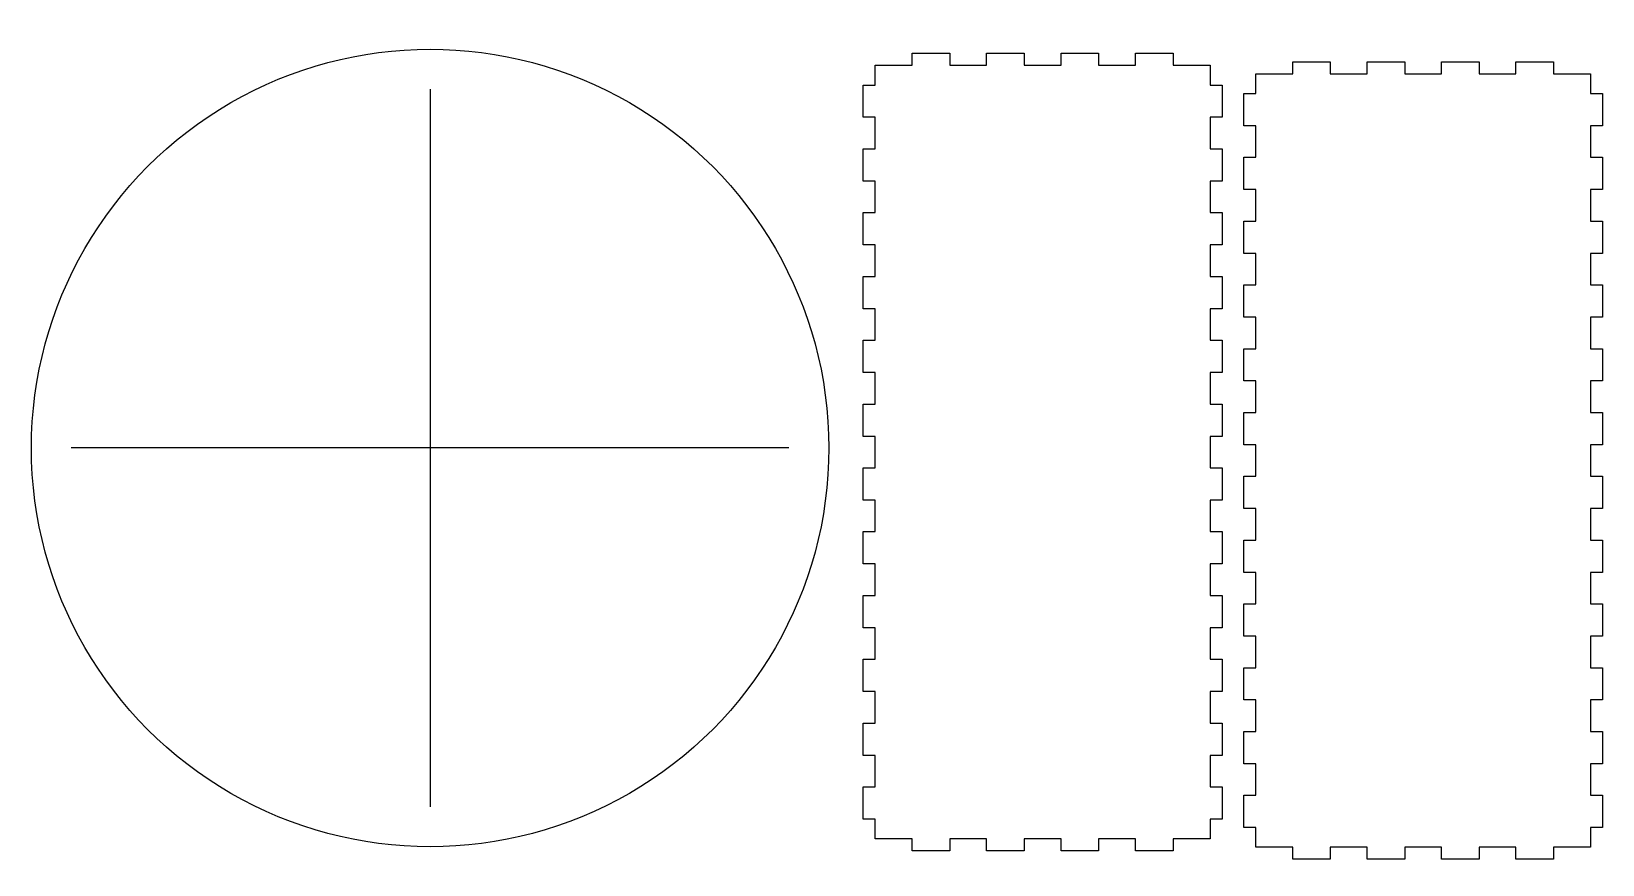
# Model space of a CAD drawing. Extents: x -71 to 335, y -158 to 346.
# Drawn here: x -71 to 323.1, y 137.4 to 346.3 of the extents above; entities that cross this region are included whole.
import ezdxf

# ---------------------------------------------------------------- set-up
doc = ezdxf.new("R2010")
doc.units = 0
doc.layers.add('Calque_1', color=7, linetype='CONTINUOUS')

msp = doc.modelspace()

# ---------------------------------------------------------------- linework, layer by layer
at = {"layer": 'Calque_1', "color": 1}
for p, q in [((149.91577, 337.792052), (149.91577, 340.792052)), ((149.91577, 340.792052), (159.3491, 340.792052)), ((159.3491, 340.792052), (159.3491, 337.792052)), ((168.58244, 337.792052), (168.58244, 340.792052)), ((168.58244, 340.792052), (178.01577, 340.792052)), ((178.01577, 340.792052), (178.01577, 337.792052)), ((187.2491, 337.792052), (187.2491, 340.792052)), ((187.2491, 340.792052), (196.68244, 340.792052)), ((196.68244, 340.792052), (196.68244, 337.792052)), ((205.91577, 337.792052), (205.91577, 340.792052)), ((205.91577, 340.792052), (215.3491, 340.792052)), ((215.3491, 340.792052), (215.3491, 337.792052)), ((140.63244, 332.842055), (140.63244, 337.792052)), ((140.63244, 337.792052), (149.91577, 337.792052)), ((159.3491, 337.792052), (168.58244, 337.792052)), ((178.01577, 337.792052), (187.2491, 337.792052)), ((196.68244, 337.792052), (205.91577, 337.792052)), ((215.3491, 337.792052), (224.63244, 337.792052)), ((224.63244, 337.792052), (224.63244, 332.842055)), ((236.08257, 330.72539), (236.08257, 335.675387)), ((236.08257, 335.675387), (245.36591, 335.675387)), ((245.36591, 335.675387), (245.36591, 338.675387)), ((245.36591, 338.675387), (254.79924, 338.675387)), ((254.79924, 338.675387), (254.79924, 335.675387)), ((254.79924, 335.675387), (264.03259, 335.675387)), ((264.03259, 335.675387), (264.03259, 338.675387)), ((264.03259, 338.675387), (273.46592, 338.675387)), ((273.46592, 338.675387), (273.46592, 335.675387)), ((273.46592, 335.675387), (282.69926, 335.675387)), ((282.69926, 335.675387), (282.69926, 338.675387)), ((282.69926, 338.675387), (292.1326, 338.675387)), ((292.1326, 338.675387), (292.1326, 335.675387)), ((292.1326, 335.675387), (301.36594, 335.675387)), ((301.36594, 335.675387), (301.36594, 338.675387)), ((301.36594, 338.675387), (310.79927, 338.675387)), ((310.79927, 338.675387), (310.79927, 335.675387)), ((310.79927, 335.675387), (320.08262, 335.675387)), ((320.08262, 335.675387), (320.08262, 330.72539)), ((137.63244, 324.742061), (137.63244, 332.842055)), ((137.63244, 332.842055), (140.63244, 332.842055)), ((224.63244, 332.842055), (227.63244, 332.842055)), ((227.63244, 332.842055), (227.63244, 324.742061)), ((233.08257, 322.625396), (233.08257, 330.72539)), ((233.08257, 330.72539), (236.08257, 330.72539)), ((320.08262, 330.72539), (323.08262, 330.72539)), ((323.08262, 330.72539), (323.08262, 322.625396)), ((140.63244, 324.742061), (137.63244, 324.742061)), ((140.63244, 316.842064), (140.63244, 324.742061)), ((227.63244, 324.742061), (224.63244, 324.742061)), ((224.63244, 324.742061), (224.63244, 316.842064)), ((236.08257, 322.625396), (233.08257, 322.625396)), ((236.08257, 314.725399), (236.08257, 322.625396)), ((323.08262, 322.625396), (320.08262, 322.625396)), ((320.08262, 322.625396), (320.08262, 314.725399)), ((137.63244, 308.74207), (137.63244, 316.842064)), ((137.63244, 316.842064), (140.63244, 316.842064)), ((224.63244, 316.842064), (227.63244, 316.842064)), ((227.63244, 316.842064), (227.63244, 308.74207)), ((233.08257, 306.625405), (233.08257, 314.725399)), ((233.08257, 314.725399), (236.08257, 314.725399)), ((320.08262, 314.725399), (323.08262, 314.725399)), ((323.08262, 314.725399), (323.08262, 306.625405)), ((140.63244, 308.74207), (137.63244, 308.74207)), ((140.63244, 300.842074), (140.63244, 308.74207)), ((227.63244, 308.74207), (224.63244, 308.74207)), ((224.63244, 308.74207), (224.63244, 300.842074)), ((236.08257, 306.625405), (233.08257, 306.625405)), ((236.08257, 298.725409), (236.08257, 306.625405)), ((323.08262, 306.625405), (320.08262, 306.625405)), ((320.08262, 306.625405), (320.08262, 298.725409)), ((137.63244, 292.742082), (137.63244, 300.842074)), ((137.63244, 300.842074), (140.63244, 300.842074)), ((224.63244, 300.842074), (227.63244, 300.842074)), ((227.63244, 300.842074), (227.63244, 292.742082)), ((233.08257, 290.625415), (233.08257, 298.725409)), ((233.08257, 298.725409), (236.08257, 298.725409)), ((320.08262, 298.725409), (323.08262, 298.725409)), ((323.08262, 298.725409), (323.08262, 290.625415)), ((140.63244, 292.742082), (137.63244, 292.742082)), ((140.63244, 284.842086), (140.63244, 292.742082)), ((227.63244, 292.742082), (224.63244, 292.742082)), ((224.63244, 292.742082), (224.63244, 284.842086)), ((236.08257, 290.625415), (233.08257, 290.625415)), ((236.08257, 282.725419), (236.08257, 290.625415)), ((323.08262, 290.625415), (320.08262, 290.625415)), ((320.08262, 290.625415), (320.08262, 282.725419)), ((137.63244, 276.74209), (137.63244, 284.842086)), ((137.63244, 284.842086), (140.63244, 284.842086)), ((224.63244, 284.842086), (227.63244, 284.842086)), ((227.63244, 284.842086), (227.63244, 276.74209)), ((233.08257, 274.625425), (233.08257, 282.725419)), ((233.08257, 282.725419), (236.08257, 282.725419)), ((320.08262, 282.725419), (323.08262, 282.725419)), ((323.08262, 282.725419), (323.08262, 274.625425)), ((140.63244, 276.74209), (137.63244, 276.74209)), ((140.63244, 268.842093), (140.63244, 276.74209)), ((227.63244, 276.74209), (224.63244, 276.74209)), ((224.63244, 276.74209), (224.63244, 268.842093)), ((236.08257, 274.625425), (233.08257, 274.625425)), ((236.08257, 266.725428), (236.08257, 274.625425)), ((323.08262, 274.625425), (320.08262, 274.625425)), ((320.08262, 274.625425), (320.08262, 266.725428)), ((137.63244, 260.742099), (137.63244, 268.842093)), ((137.63244, 268.842093), (140.63244, 268.842093)), ((224.63244, 268.842093), (227.63244, 268.842093)), ((227.63244, 268.842093), (227.63244, 260.742099)), ((233.08257, 258.625434), (233.08257, 266.725428)), ((233.08257, 266.725428), (236.08257, 266.725428)), ((320.08262, 266.725428), (323.08262, 266.725428)), ((323.08262, 266.725428), (323.08262, 258.625434)), ((140.63244, 260.742099), (137.63244, 260.742099)), ((140.63244, 252.842102), (140.63244, 260.742099)), ((227.63244, 260.742099), (224.63244, 260.742099)), ((224.63244, 260.742099), (224.63244, 252.842102)), ((236.08257, 258.625434), (233.08257, 258.625434)), ((236.08257, 250.725437), (236.08257, 258.625434)), ((323.08262, 258.625434), (320.08262, 258.625434)), ((320.08262, 258.625434), (320.08262, 250.725437)), ((137.63244, 244.742108), (137.63244, 252.842102)), ((137.63244, 252.842102), (140.63244, 252.842102)), ((224.63244, 252.842102), (227.63244, 252.842102)), ((227.63244, 252.842102), (227.63244, 244.742108)), ((233.08257, 242.625443), (233.08257, 250.725437)), ((233.08257, 250.725437), (236.08257, 250.725437)), ((320.08262, 250.725437), (323.08262, 250.725437)), ((323.08262, 250.725437), (323.08262, 242.625443)), ((140.63244, 244.742108), (137.63244, 244.742108)), ((140.63244, 236.842111), (140.63244, 244.742108)), ((227.63244, 244.742108), (224.63244, 244.742108)), ((224.63244, 244.742108), (224.63244, 236.842111)), ((129.016073, 241.816677), (129.016073, 241.816677)), ((236.08257, 242.625443), (233.08257, 242.625443)), ((236.08257, 234.725446), (236.08257, 242.625443)), ((323.08262, 242.625443), (320.08262, 242.625443)), ((320.08262, 242.625443), (320.08262, 234.725446)), ((137.63244, 228.742117), (137.63244, 236.842111)), ((137.63244, 236.842111), (140.63244, 236.842111)), ((224.63244, 236.842111), (227.63244, 236.842111)), ((227.63244, 236.842111), (227.63244, 228.742117)), ((233.08257, 226.625452), (233.08257, 234.725446)), ((233.08257, 234.725446), (236.08257, 234.725446)), ((320.08262, 234.725446), (323.08262, 234.725446)), ((323.08262, 234.725446), (323.08262, 226.625452)), ((140.63244, 228.742117), (137.63244, 228.742117)), ((140.63244, 220.84212), (140.63244, 228.742117)), ((227.63244, 228.742117), (224.63244, 228.742117)), ((224.63244, 228.742117), (224.63244, 220.84212)), ((236.08257, 226.625452), (233.08257, 226.625452)), ((236.08257, 218.725455), (236.08257, 226.625452)), ((323.08262, 226.625452), (320.08262, 226.625452)), ((320.08262, 226.625452), (320.08262, 218.725455)), ((137.63244, 212.742126), (137.63244, 220.84212)), ((137.63244, 220.84212), (140.63244, 220.84212)), ((224.63244, 220.84212), (227.63244, 220.84212)), ((227.63244, 220.84212), (227.63244, 212.742126)), ((233.08257, 210.625461), (233.08257, 218.725455)), ((233.08257, 218.725455), (236.08257, 218.725455)), ((320.08262, 218.725455), (323.08262, 218.725455)), ((323.08262, 218.725455), (323.08262, 210.625461)), ((140.63244, 212.742126), (137.63244, 212.742126)), ((140.63244, 204.842129), (140.63244, 212.742126)), ((227.63244, 212.742126), (224.63244, 212.742126)), ((224.63244, 212.742126), (224.63244, 204.842129)), ((236.08257, 210.625461), (233.08257, 210.625461)), ((236.08257, 202.725464), (236.08257, 210.625461)), ((323.08262, 210.625461), (320.08262, 210.625461)), ((320.08262, 210.625461), (320.08262, 202.725464)), ((137.63244, 196.74214), (137.63244, 204.842129)), ((137.63244, 204.842129), (140.63244, 204.842129)), ((224.63244, 204.842129), (227.63244, 204.842129)), ((227.63244, 204.842129), (227.63244, 196.74214)), ((233.08257, 194.62547), (233.08257, 202.725464)), ((233.08257, 202.725464), (236.08257, 202.725464)), ((320.08262, 202.725464), (323.08262, 202.725464)), ((323.08262, 202.725464), (323.08262, 194.62547)), ((140.63244, 196.74214), (137.63244, 196.74214)), ((140.63244, 188.84212), (140.63244, 196.74214)), ((227.63244, 196.74214), (224.63244, 196.74214)), ((224.63244, 196.74214), (224.63244, 188.84212)), ((236.08257, 194.62547), (233.08257, 194.62547)), ((236.08257, 186.72547), (236.08257, 194.62547)), ((323.08262, 194.62547), (320.08262, 194.62547)), ((320.08262, 194.62547), (320.08262, 186.72547)), ((137.63244, 180.74212), (137.63244, 188.84212)), ((137.63244, 188.84212), (140.63244, 188.84212)), ((224.63244, 188.84212), (227.63244, 188.84212)), ((227.63244, 188.84212), (227.63244, 180.74212)), ((233.08257, 178.62547), (233.08257, 186.72547)), ((233.08257, 186.72547), (236.08257, 186.72547)), ((320.08262, 186.72547), (323.08262, 186.72547)), ((323.08262, 186.72547), (323.08262, 178.62547)), ((140.63244, 180.74212), (137.63244, 180.74212)), ((140.63244, 172.84212), (140.63244, 180.74212)), ((227.63244, 180.74212), (224.63244, 180.74212)), ((224.63244, 180.74212), (224.63244, 172.84212)), ((236.08257, 178.62547), (233.08257, 178.62547)), ((236.08257, 170.72547), (236.08257, 178.62547)), ((323.08262, 178.62547), (320.08262, 178.62547)), ((320.08262, 178.62547), (320.08262, 170.72547)), ((137.63244, 164.74212), (137.63244, 172.84212)), ((137.63244, 172.84212), (140.63244, 172.84212)), ((224.63244, 172.84212), (227.63244, 172.84212)), ((227.63244, 172.84212), (227.63244, 164.74212)), ((233.08257, 162.62547), (233.08257, 170.72547)), ((233.08257, 170.72547), (236.08257, 170.72547)), ((320.08262, 170.72547), (323.08262, 170.72547)), ((323.08262, 170.72547), (323.08262, 162.62547)), ((140.63244, 164.74212), (137.63244, 164.74212)), ((140.63244, 156.84212), (140.63244, 164.74212)), ((227.63244, 164.74212), (224.63244, 164.74212)), ((224.63244, 164.74212), (224.63244, 156.84212)), ((236.08257, 162.62547), (233.08257, 162.62547)), ((236.08257, 154.72547), (236.08257, 162.62547)), ((323.08262, 162.62547), (320.08262, 162.62547)), ((320.08262, 162.62547), (320.08262, 154.72547)), ((137.63244, 148.74212), (137.63244, 156.84212)), ((137.63244, 156.84212), (140.63244, 156.84212)), ((224.63244, 156.84212), (227.63244, 156.84212)), ((227.63244, 156.84212), (227.63244, 148.74212)), ((233.08257, 146.62547), (233.08257, 154.72547)), ((233.08257, 154.72547), (236.08257, 154.72547)), ((320.08262, 154.72547), (323.08262, 154.72547)), ((323.08262, 154.72547), (323.08262, 146.62547)), ((140.63244, 148.74212), (137.63244, 148.74212)), ((140.63244, 143.79212), (140.63244, 148.74212)), ((227.63244, 148.74212), (224.63244, 148.74212)), ((224.63244, 148.74212), (224.63244, 143.79212)), ((236.08257, 146.62547), (233.08257, 146.62547)), ((236.08257, 141.67547), (236.08257, 146.62547)), ((323.08262, 146.62547), (320.08262, 146.62547)), ((320.08262, 146.62547), (320.08262, 141.67547)), ((149.91577, 143.79212), (140.63244, 143.79212)), ((149.91577, 140.79212), (149.91577, 143.79212)), ((168.58244, 143.79212), (159.3491, 143.79212)), ((159.3491, 143.79212), (159.3491, 140.79212)), ((168.58244, 140.79212), (168.58244, 143.79212)), ((187.2491, 143.79212), (178.01577, 143.79212)), ((178.01577, 143.79212), (178.01577, 140.79212)), ((187.2491, 140.79212), (187.2491, 143.79212)), ((205.91577, 143.79212), (196.68244, 143.79212)), ((196.68244, 143.79212), (196.68244, 140.79212)), ((205.91577, 140.79212), (205.91577, 143.79212)), ((224.63244, 143.79212), (215.3491, 143.79212)), ((215.3491, 143.79212), (215.3491, 140.79212)), ((159.3491, 140.79212), (149.91577, 140.79212)), ((178.01577, 140.79212), (168.58244, 140.79212)), ((196.68244, 140.79212), (187.2491, 140.79212)), ((215.3491, 140.79212), (205.91577, 140.79212)), ((245.36591, 141.67547), (236.08257, 141.67547)), ((245.36591, 138.67547), (245.36591, 141.67547)), ((254.79924, 138.67547), (245.36591, 138.67547)), ((264.03259, 141.67547), (254.79924, 141.67547)), ((254.79924, 141.67547), (254.79924, 138.67547)), ((264.03259, 138.67547), (264.03259, 141.67547)), ((273.46592, 138.67547), (264.03259, 138.67547)), ((282.69926, 141.67547), (273.46592, 141.67547)), ((273.46592, 141.67547), (273.46592, 138.67547)), ((282.69926, 138.67547), (282.69926, 141.67547)), ((292.1326, 138.67547), (282.69926, 138.67547)), ((301.36594, 141.67547), (292.1326, 141.67547)), ((292.1326, 141.67547), (292.1326, 138.67547)), ((301.36594, 138.67547), (301.36594, 141.67547)), ((310.79927, 138.67547), (301.36594, 138.67547)), ((320.08262, 141.67547), (310.79927, 141.67547)), ((310.79927, 141.67547), (310.79927, 138.67547))]:
    msp.add_line(p, q, dxfattribs=at)
at = {"layer": 'Calque_1', "color": 6}
for p, q in [((29.016033, 331.816682), (29.016033, 151.816682)), ((119.016033, 241.816682), (-60.983967, 241.816682))]:
    msp.add_line(p, q, dxfattribs=at)
at = {"layer": 'Calque_1', "color": 1}
for points in [[(-20.983927, 328.419217), (9.956181, 346.282497), (48.075965, 346.282497), (79.016073, 328.419217)], [(-70.983927, 241.816677), (-70.983927, 277.543236), (-51.924035, 310.555938), (-20.983927, 328.419217)], [(79.016073, 328.419217), (109.956181, 310.555938), (129.016073, 277.543236), (129.016073, 241.816677)], [(-20.983927, 155.214137), (-51.924035, 173.077416), (-70.983927, 206.090118), (-70.983927, 241.816677)], [(129.016073, 241.816677), (129.016073, 206.090118), (109.956181, 173.077416), (79.016073, 155.214137)], [(79.016073, 155.214137), (48.075965, 137.350857), (9.956181, 137.350857), (-20.983927, 155.214137)]]:
    msp.add_open_spline(points, degree=3, dxfattribs=at)

doc.saveas('drawing.dxf')
